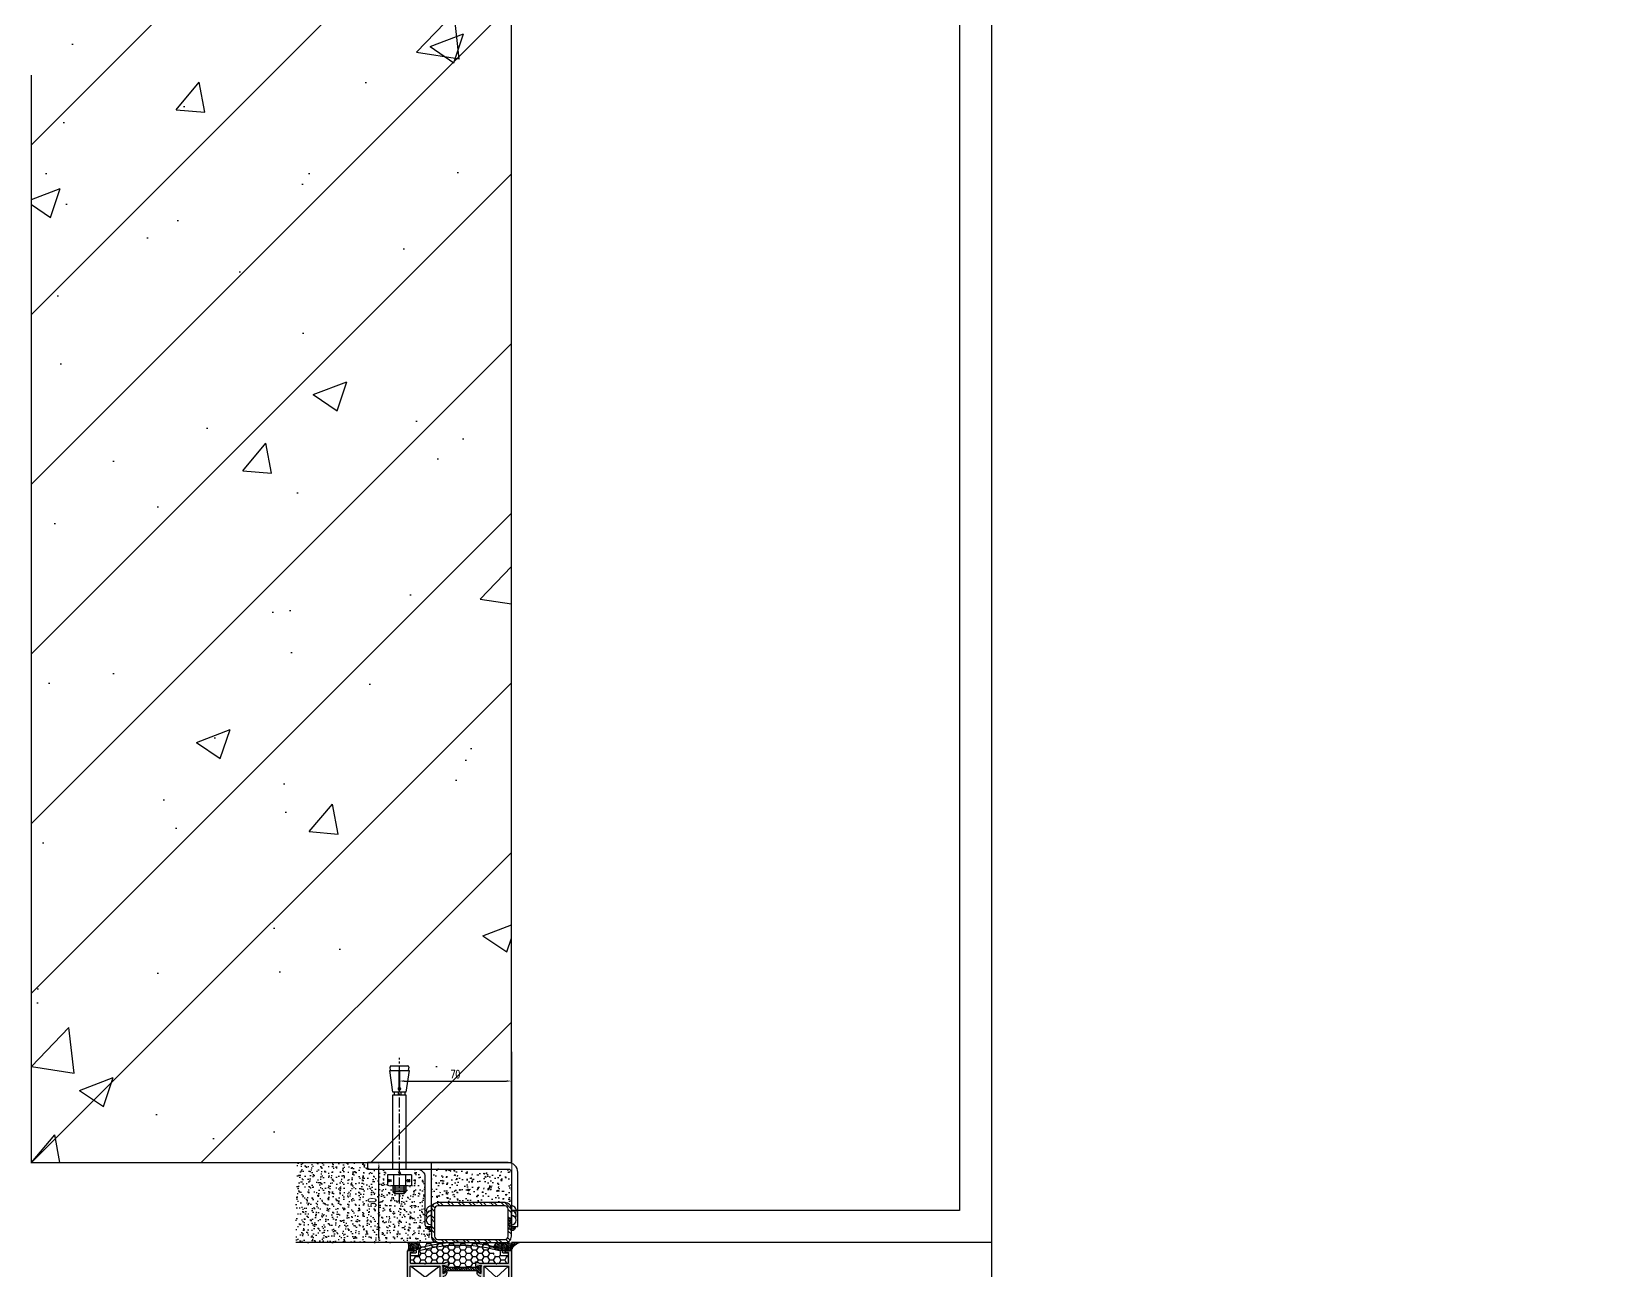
# Model space of a CAD drawing. Extents: x 220580 to 2027826, y -309201 to 71987.
# Drawn here: x 324020 to 325000, y -192465 to -191690 of the extents above; entities that cross this region are included whole.
import ezdxf
from ezdxf.enums import TextEntityAlignment as Align

# ---------------------------------------------------------------- set-up
doc = ezdxf.new("R2010")
doc.units = 0
doc.linetypes.add('ZN-CENTER', pattern=[2, 1.25, -0.25, 0.25, -0.25])
doc.linetypes.add('ZN-DASH', pattern=[0.35, 0.25, -0.1])
for name, color, linetype in [('!ZN1-填充-8', 8, 'Continuous'), ('!ZN1-文字-7', 7, 'Continuous'), ('!ZN1-标注-173', 173, 'Continuous'), ('!ZN3-铝板幕墙-3', 3, 'Continuous'), ('!ZN4-焊缝-8', 8, 'Continuous'), ('!ZN4-辅助材料-1', 1, 'Continuous'), ('!ZN4-配件-11', 11, 'Continuous'), ('!ZN5-钢材投影-40', 40, 'Continuous'), ('!ZN5-钢材断面-2', 2, 'Continuous'), ('!ZN5-铝材断面-6', 6, 'Continuous'), ('!ZN6-虚线-8', 8, 'ZN-DASH'), ('!ZN6-轴线-1', 1, 'ZN-CENTER'), ('2', 7, 'Continuous'), ('20剖面图$0$PUB_HATCH', 8, 'Continuous'), ('A-LIN-V', 9, 'Continuous'), ('AS-COLN', 6, 'Continuous'), ('DIM', 173, 'Continuous'), ('ZN4-胶缝-8', 8, 'Continuous'), ('型材截面颜色', 253, 'Continuous')]:
    doc.layers.add(name, color=color, linetype=linetype)
doc.layers.add('@ZN-型材编号（非打印层）', color=8, linetype='Continuous', plot=False)
doc.styles.add('DHTEXT-1', font='ROMANS.shx', dxfattribs={"width": 0.7, "bigfont": 'CHINESE.shx'})
doc.styles.add('ZN-字体1', font='romans.shx', dxfattribs={"width": 0.7, "bigfont": 'chinese.shx'})
doc.styles.add('ZNDimTStyle', font='ROMANS.shx', dxfattribs={"width": 0.7, "bigfont": 'CHINESE.shx'})
doc.dimstyles.new('ZN3', dxfattribs={"dimscale": 3, "dimtxt": 2.5, "dimasz": 1.5, "dimexe": 1, "dimexo": 2, "dimgap": 0.9, "dimtad": 1, "dimdec": 0, "dimdsep": 46, "dimtxsty": 'DHTEXT-1', "dimblk": 'ARCHTICK', "dimcen": 2.5, "dimclrd": 173, "dimclre": 173, "dimclrt": 7, "dimazin": 2, "dimtfac": 1, "dimtix": 1, "dimtmove": 2, "dimatfit": 3, "dimfxl": 0, "dimarcsym": 0})
doc.dimstyles.new('ZN机械-2', dxfattribs={"dimscale": 2, "dimtxt": 2.5, "dimasz": 1.5, "dimexe": 1, "dimexo": 2, "dimgap": 0.9, "dimtad": 1, "dimdec": 0, "dimzin": 0, "dimdsep": 46, "dimtxsty": 'ZNDimTStyle', "dimcen": 2.5, "dimdle": 1, "dimclrd": 173, "dimclre": 173, "dimclrt": 7, "dimazin": 2, "dimtfac": 1, "dimtdec": 4, "dimtix": 1, "dimtmove": 2, "dimatfit": 3, "dimfxl": 0, "dimfrac": 2, "dimtolj": 1, "dimtzin": 0, "dimarcsym": 0})

# ---------------------------------------------------------------- blocks, each defined once
blk = doc.blocks.new('_ArchTick')
at = {"color": 0, "linetype": 'ByBlock', "const_width": 0.4}
blk.add_lwpolyline([(-0.5, -0.5), (0.5, 0.5)], dxfattribs=at)
blk = doc.blocks.new('*D1240')
at = {"layer": 'Defpoints', "color": 0, "ltscale": 30, "transparency": 16777216}
for p in [(324620.4, -192447.07), (325779.3, -192447.07), (324620.4, -193347.07)]:
    blk.add_point(p, dxfattribs=at)
at = {"layer": 'DIM', "color": 173, "linetype": 'ByBlock', "lineweight": -2, "ltscale": 30, "transparency": 16777216}
for p, q in [((325779.3, -192447.07), (325779.3, -192147.07)), ((325020.4, -192447.07), (325979.3, -192447.07)), ((325779.3, -193347.07), (325779.3, -192447.07)), ((325020.4, -193347.07), (325979.3, -193347.07)), ((325779.3, -193347.07), (325779.3, -193647.07))]:
    blk.add_line(p, q, dxfattribs=at)
at = {"layer": 'DIM', "color": 173, "lineweight": -2, "ltscale": 30, "transparency": 16777216, "xscale": 300, "yscale": 300, "zscale": 300}
for p, rotation in [((325779.3, -192447.07), 270), ((325779.3, -193347.07), 90)]:
    blk.add_blockref('_ArchTick', p, dxfattribs=dict(at, rotation=rotation))
at = {"layer": 'DIM', "color": 7, "ltscale": 30, "transparency": 16777216, "insert": (325349.3, -192897.07), "char_height": 500, "attachment_point": 5, "rotation": 90, "style": 'DHTEXT-1'}
blk.add_mtext('900', dxfattribs=at)
blk = doc.blocks.new('XFGRJ009')
at = {"layer": '!ZN1-填充-8'}
h = blk.add_hatch(dxfattribs=at)
h.set_pattern_fill('AR-HBONE', color=256, scale=0.01, angle=360, style=0)
h.set_pattern_definition([(315, (2699.3083, -1021.9452), (2e-15, -1.43684098), [3.048, -1.016]), (225, (2700.0267, -1022.6636), (2e-15, -1.43684098), [3.048, -1.016])])
h.paths.add_polyline_path([(2.97, 0.95, -0.131652), (2.37, 1.11), (0.66, 2.1), (0.4, 2.1, 0.414214), (0, 1.7), (0, -1.7, 0.414214), (0.4, -2.1), (0.66, -2.1), (2.37, -1.11, -0.131652), (2.97, -0.95), (21.03, -0.95, -0.131652), (21.63, -1.11), (23.34, -2.1), (23.6, -2.1, 0.414214), (24, -1.7), (24, 1.7, 0.414214), (23.6, 2.1), (23.34, 2.1), (21.63, 1.11, -0.131652), (21.03, 0.95)])
at = {"layer": '!ZN4-辅助材料-1'}
blk.add_lwpolyline([(2.37, 1.11, 0.131652), (2.97, 0.95), (21.03, 0.95, 0.131652), (21.63, 1.11), (23.34, 2.1), (23.6, 2.1, -0.414214), (24, 1.7), (24, -1.7, -0.414214), (23.6, -2.1), (23.34, -2.1), (21.63, -1.11, 0.131652), (21.03, -0.95), (2.97, -0.95, 0.131652), (2.37, -1.11), (0.66, -2.1), (0.4, -2.1, -0.414214), (0, -1.7), (0, 1.7, -0.414214), (0.4, 2.1), (0.66, 2.1)], format="xyb", close=True, dxfattribs=at)
blk = doc.blocks.new('CX14687XZNW')
at = {"layer": '型材截面颜色', "ltscale": 15}
h = blk.add_hatch(color=256, dxfattribs=at)
h.dxf.hatch_style = 1
edge = h.paths.add_edge_path(flags=16)
edge.add_line((-0.3, -7.3), (-18.2, -7.3))
edge.add_arc((-18.2, -7), 0.3, 180, 270, ccw=False)
edge.add_line((-18.5, -7), (-18.5, 0))
edge.add_line((-18.5, 0), (-18.5, 6.4))
edge.add_arc((-18.2, 6.4), 0.3, 90, 180, ccw=False)
edge.add_line((-18.2, 6.7), (-0.3, 6.7))
edge.add_arc((-0.3, 6.4), 0.3, 0, 90, ccw=False)
edge.add_line((0, 6.4), (0, 0))
edge.add_line((0, 0), (0, -7))
edge.add_arc((-0.3, -7), 0.3, 270, 360, ccw=False)
edge = h.paths.add_edge_path()
edge.add_arc((-21.51, -9.4), 0.3, 90.6432, 169.48304)
edge.add_arc((-22.1, -9.29), 0.3, 290, 349.47892, ccw=False)
edge.add_line((-22, -9.57), (-23.4, -10.08))
edge.add_arc((-23.5, -9.8), 0.3, 175, 290, ccw=False)
edge.add_line((-23.8, -9.77), (-23.6, -7.48))
edge.add_arc((-23.1, -7.52), 0.5, 135, 175, ccw=False)
edge.add_line((-23.45, -7.17), (-23.14, -6.86))
edge.add_arc((-23, -7), 0.2, -8.04657, 135, ccw=False)
edge.add_arc((-22.6, -7.06), 0.2, 171.95343, 255)
edge.add_line((-22.66, -7.25), (-20.66, -7.78))
edge.add_arc((-20.53, -7.3), 0.5, 255, 270)
edge.add_line((-20.53, -7.8), (-20.4, -7.8))
edge.add_arc((-20.4, -7.5), 0.3, 270, 401.40962)
edge.add_arc((-19.8, -6.97), 0.5, 180, 221.40962, ccw=False)
edge.add_line((-20.3, -6.97), (-20.3, -3.2))
edge.add_arc((-20.6, -3.2), 0.3, 0, 90)
edge.add_line((-20.6, -2.9), (-20.76, -2.9))
edge.add_arc((-20.76, -3.4), 0.5, 90, 121.31179)
edge.add_line((-21.02, -2.97), (-22.5, -3.87))
edge.add_arc((-22.6, -3.7), 0.2, 180, 301.31179, ccw=False)
edge.add_line((-22.8, -3.7), (-22.8, -3.19))
edge.add_arc((-20.6, -3.19), 2.2, 121.31179, 180, ccw=False)
edge.add_line((-21.74, -1.31), (-20.79, -0.73))
edge.add_arc((-21.05, -0.3), 0.5, 301.31179, 418.68821)
edge.add_line((-20.79, 0.13), (-21.74, 0.71))
edge.add_arc((-20.6, 2.59), 2.2, 180, 238.68821, ccw=False)
edge.add_line((-22.8, 2.59), (-22.8, 3.1))
edge.add_arc((-22.6, 3.1), 0.2, 58.68821, 180, ccw=False)
edge.add_line((-22.5, 3.27), (-21.02, 2.37))
edge.add_arc((-20.76, 2.8), 0.5, 238.68821, 270)
edge.add_line((-20.76, 2.3), (-20.6, 2.3))
edge.add_arc((-20.6, 2.6), 0.3, 270, 360)
edge.add_line((-20.3, 2.6), (-20.3, 6.37))
edge.add_arc((-19.8, 6.37), 0.5, 138.59038, 180, ccw=False)
edge.add_arc((-20.4, 6.9), 0.3, 318.59038, 450)
edge.add_line((-20.4, 7.2), (-20.53, 7.2))
edge.add_arc((-20.53, 6.7), 0.5, 90, 105)
edge.add_line((-20.66, 7.18), (-22.66, 6.65))
edge.add_arc((-22.6, 6.46), 0.2, 105, 188.04657)
edge.add_arc((-23, 6.4), 0.2, -135, 8.04657, ccw=False)
edge.add_line((-23.14, 6.26), (-23.45, 6.57))
edge.add_arc((-23.1, 6.92), 0.5, 185, 225, ccw=False)
edge.add_line((-23.6, 6.88), (-23.8, 9.17))
edge.add_arc((-23.5, 9.2), 0.3, 70, 185, ccw=False)
edge.add_line((-23.4, 9.48), (-22, 8.97))
edge.add_arc((-22.1, 8.69), 0.3, 10.52108, 70, ccw=False)
edge.add_arc((-21.51, 8.8), 0.3, 190.51696, 269.3568)
edge.add_line((-21.51, 8.5), (-20.7, 8.5))
edge.add_arc((-20.7, 9.5), 1, 270, 360)
edge.add_line((-19.7, 9.5), (-19.7, 13.2))
edge.add_arc((-19.4, 13.2), 0.3, 90, 180, ccw=False)
edge.add_line((-19.4, 13.5), (-17.16, 13.5))
edge.add_arc((-17.16, 13.2), 0.3, 30, 90, ccw=False)
edge.add_line((-16.9, 13.35), (-16.27, 12.25))
edge.add_arc((-16.7, 12), 0.5, -90, 30, ccw=False)
edge.add_line((-16.7, 11.5), (-17.9, 11.5))
edge.add_arc((-17.9, 11.2), 0.3, 90, 180)
edge.add_line((-18.2, 11.2), (-18.2, 8.8))
edge.add_arc((-17.9, 8.8), 0.3, 180, 270)
edge.add_line((-17.9, 8.5), (-9.75, 8.5))
edge.add_arc((-9.75, 8.2), 0.3, 45, 90, ccw=False)
edge.add_line((-9.54, 8.41), (-9.41, 8.29))
edge.add_arc((-9.2, 8.5), 0.3, 225, 315)
edge.add_line((-8.99, 8.29), (-8.86, 8.41))
edge.add_arc((-8.65, 8.2), 0.3, 90, 135, ccw=False)
edge.add_line((-8.65, 8.5), (-0.5, 8.5))
edge.add_arc((-0.5, 8.8), 0.3, 270, 360)
edge.add_line((-0.2, 8.8), (-0.2, 11.2))
edge.add_arc((-0.5, 11.2), 0.3, 360, 450)
edge.add_line((-0.5, 11.5), (-1.7, 11.5))
edge.add_arc((-1.7, 12), 0.5, 150, 270, ccw=False)
edge.add_line((-2.13, 12.25), (-1.5, 13.35))
edge.add_arc((-1.24, 13.2), 0.3, 90, 150, ccw=False)
edge.add_line((-1.24, 13.5), (1.5, 13.5))
edge.add_arc((1.5, 13.2), 0.3, 0, 90, ccw=False)
edge.add_line((1.8, 13.2), (1.8, 0))
edge.add_line((1.8, 0), (1.8, -16.7))
edge.add_arc((1.5, -16.7), 0.3, 270, 360, ccw=False)
edge.add_line((1.5, -17), (-1.7, -17))
edge.add_arc((-1.7, -16.5), 0.5, 180, 270, ccw=False)
edge.add_line((-2.2, -16.5), (-2.2, -16.46))
edge.add_arc((-1.7, -16.46), 0.5, 95, 180, ccw=False)
edge.add_line((-1.74, -15.96), (-0.27, -15.83))
edge.add_arc((-0.3, -15.53), 0.3, 275, 360)
edge.add_line((0, -15.53), (0, -9.4))
edge.add_arc((-0.3, -9.4), 0.3, 0, 90)
edge.add_line((-0.3, -9.1), (-8.65, -9.1))
edge.add_arc((-8.65, -8.8), 0.3, 225, 270, ccw=False)
edge.add_line((-8.86, -9.01), (-8.99, -8.89))
edge.add_arc((-9.2, -9.1), 0.3, 45, 135)
edge.add_line((-9.41, -8.89), (-9.54, -9.01))
edge.add_arc((-9.75, -8.8), 0.3, 270, 315, ccw=False)
edge.add_line((-9.75, -9.1), (-21.51, -9.1))
edge = h.paths.add_edge_path()
edge.add_arc((-43.09, 8.8), 0.3, 270, 349.47892)
edge.add_arc((-42.5, 8.69), 0.3, 110, 169.47892, ccw=False)
edge.add_line((-42.6, 8.97), (-41.2, 9.48))
edge.add_arc((-41.1, 9.2), 0.3, -5, 110, ccw=False)
edge.add_line((-40.8, 9.17), (-41, 6.88))
edge.add_arc((-41.5, 6.92), 0.5, 315, 355, ccw=False)
edge.add_line((-41.15, 6.57), (-41.46, 6.26))
edge.add_arc((-41.6, 6.4), 0.2, 171.95343, 315, ccw=False)
edge.add_arc((-42, 6.46), 0.2, 351.95343, 435)
edge.add_line((-41.94, 6.65), (-43.94, 7.18))
edge.add_arc((-44.07, 6.7), 0.5, 75, 90)
edge.add_line((-44.07, 7.2), (-44.2, 7.2))
edge.add_arc((-44.2, 6.9), 0.3, 90, 221.40962)
edge.add_arc((-44.8, 6.37), 0.5, 0, 41.40962, ccw=False)
edge.add_line((-44.3, 6.37), (-44.3, 2.6))
edge.add_arc((-44, 2.6), 0.3, 180, 270)
edge.add_line((-44, 2.3), (-43.84, 2.3))
edge.add_arc((-43.84, 2.8), 0.5, 270, 301.31179)
edge.add_line((-43.58, 2.37), (-42.1, 3.27))
edge.add_arc((-42, 3.1), 0.2, 0, 121.31179, ccw=False)
edge.add_line((-41.8, 3.1), (-41.8, 2.59))
edge.add_arc((-44, 2.59), 2.2, -58.68821, 0, ccw=False)
edge.add_line((-42.86, 0.71), (-43.81, 0.13))
edge.add_arc((-43.55, -0.3), 0.5, 121.31179, 238.68821)
edge.add_line((-43.81, -0.73), (-42.86, -1.31))
edge.add_arc((-44, -3.19), 2.2, 0, 58.68821, ccw=False)
edge.add_line((-41.8, -3.19), (-41.8, -3.7))
edge.add_arc((-42, -3.7), 0.2, -121.31179, 0, ccw=False)
edge.add_line((-42.1, -3.87), (-43.58, -2.97))
edge.add_arc((-43.84, -3.4), 0.5, 58.68821, 90)
edge.add_line((-43.84, -2.9), (-44, -2.9))
edge.add_arc((-44, -3.2), 0.3, 90, 180)
edge.add_line((-44.3, -3.2), (-44.3, -6.97))
edge.add_arc((-44.8, -6.97), 0.5, -41.40962, 0, ccw=False)
edge.add_arc((-44.2, -7.5), 0.3, 138.59038, 270)
edge.add_line((-44.2, -7.8), (-44.07, -7.8))
edge.add_arc((-44.07, -7.3), 0.5, 270, 285)
edge.add_line((-43.94, -7.78), (-41.94, -7.25))
edge.add_arc((-42, -7.06), 0.2, 285, 368.04657)
edge.add_arc((-41.6, -7), 0.2, 45, 188.04657, ccw=False)
edge.add_line((-41.46, -6.86), (-41.15, -7.17))
edge.add_arc((-41.5, -7.52), 0.5, 5, 45, ccw=False)
edge.add_line((-41, -7.48), (-40.8, -9.77))
edge.add_arc((-41.1, -9.8), 0.3, -110, 5, ccw=False)
edge.add_line((-41.2, -10.08), (-42.6, -9.57))
edge.add_arc((-42.5, -9.29), 0.3, 190.52108, 250, ccw=False)
edge.add_arc((-43.09, -9.4), 0.3, 10.52108, 90)
edge.add_line((-43.09, -9.1), (-53.25, -9.1))
edge.add_arc((-53.25, -8.8), 0.3, 225, 270, ccw=False)
edge.add_line((-53.46, -9.01), (-53.59, -8.89))
edge.add_arc((-53.8, -9.1), 0.3, 45, 135)
edge.add_line((-54.01, -8.89), (-54.14, -9.01))
edge.add_arc((-54.35, -8.8), 0.3, 270, 315, ccw=False)
edge.add_line((-54.35, -9.1), (-61.1, -9.1))
edge.add_arc((-61.1, -9.4), 0.3, 90, 180)
edge.add_line((-61.4, -9.4), (-61.4, -15.53))
edge.add_arc((-61.1, -15.53), 0.3, 180, 265)
edge.add_line((-61.13, -15.83), (-59.66, -15.96))
edge.add_arc((-59.7, -16.46), 0.5, 0, 85, ccw=False)
edge.add_line((-59.2, -16.46), (-59.2, -16.5))
edge.add_arc((-59.7, -16.5), 0.5, 270, 360, ccw=False)
edge.add_line((-59.7, -17), (-62.9, -17))
edge.add_arc((-62.9, -16.7), 0.3, 180, 270, ccw=False)
edge.add_line((-63.2, -16.7), (-63.2, 34.7))
edge.add_arc((-62.9, 34.7), 0.3, 90, 180, ccw=False)
edge.add_line((-62.9, 35), (-59, 35))
edge.add_arc((-59, 34.7), 0.3, 0, 90, ccw=False)
edge.add_line((-58.7, 34.7), (-58.7, 33.27))
edge.add_arc((-59, 33.27), 0.3, 315, 360, ccw=False)
edge.add_line((-58.79, 33.06), (-59.11, 32.74))
edge.add_arc((-59.32, 32.95), 0.3, 270, 315, ccw=False)
edge.add_line((-59.32, 32.65), (-59.4, 32.65))
edge.add_arc((-59.4, 32.95), 0.3, 180, 270, ccw=False)
edge.add_line((-59.7, 32.95), (-59.7, 33.6))
edge.add_arc((-60, 33.6), 0.3, 360, 450)
edge.add_line((-60, 33.9), (-60.66, 33.9))
edge.add_arc((-60.66, 33.4), 0.5, 90, 100.00798)
edge.add_line((-60.74, 33.89), (-61.07, 33.83))
edge.add_arc((-60.9, 32.85), 1, 100.00798, 180)
edge.add_line((-61.9, 32.85), (-61.9, 29.65))
edge.add_arc((-60.9, 29.65), 1, 180, 259.99202)
edge.add_line((-61.07, 28.67), (-60.74, 28.61))
edge.add_arc((-60.66, 29.1), 0.5, 259.99202, 270)
edge.add_line((-60.66, 28.6), (-60, 28.6))
edge.add_arc((-60, 28.9), 0.3, 270, 360)
edge.add_line((-59.7, 28.9), (-59.7, 29.55))
edge.add_arc((-59.4, 29.55), 0.3, 90, 180, ccw=False)
edge.add_line((-59.4, 29.85), (-59.32, 29.85))
edge.add_arc((-59.32, 29.55), 0.3, 45, 90, ccw=False)
edge.add_line((-59.11, 29.76), (-58.79, 29.44))
edge.add_arc((-59, 29.23), 0.3, 0, 45, ccw=False)
edge.add_line((-58.7, 29.23), (-58.7, 27.54))
edge.add_arc((-59, 27.54), 0.3, -30, 0, ccw=False)
edge.add_line((-58.74, 27.39), (-59.34, 26.35))
edge.add_arc((-59.6, 26.5), 0.3, 180, 330, ccw=False)
edge.add_line((-59.9, 26.5), (-59.9, 27.2))
edge.add_arc((-60.2, 27.2), 0.3, 0, 90)
edge.add_line((-60.2, 27.5), (-61.1, 27.5))
edge.add_arc((-61.1, 27.2), 0.3, 90, 180)
edge.add_line((-61.4, 27.2), (-61.4, 8.8))
edge.add_arc((-61.1, 8.8), 0.3, 180, 270)
edge.add_line((-61.1, 8.5), (-60.2, 8.5))
edge.add_arc((-60.2, 8.8), 0.3, 270, 360)
edge.add_line((-59.9, 8.8), (-59.9, 9.5))
edge.add_arc((-59.6, 9.5), 0.3, 30, 180, ccw=False)
edge.add_line((-59.34, 9.65), (-58.76, 8.65))
edge.add_arc((-58.5, 8.8), 0.3, 210, 270)
edge.add_line((-58.5, 8.5), (-54.35, 8.5))
edge.add_arc((-54.35, 8.2), 0.3, 45, 90, ccw=False)
edge.add_line((-54.14, 8.41), (-54.01, 8.29))
edge.add_arc((-53.8, 8.5), 0.3, 225, 315)
edge.add_line((-53.59, 8.29), (-53.46, 8.41))
edge.add_arc((-53.25, 8.2), 0.3, 90, 135, ccw=False)
edge.add_line((-53.25, 8.5), (-43.09, 8.5))
edge = h.paths.add_edge_path(flags=16)
edge.add_line((-46.1, 6.4), (-46.1, -7))
edge.add_arc((-46.4, -7), 0.3, -90, 0, ccw=False)
edge.add_line((-46.4, -7.3), (-61.1, -7.3))
edge.add_arc((-61.1, -7), 0.3, 180, 270, ccw=False)
edge.add_line((-61.4, -7), (-61.4, 6.4))
edge.add_arc((-61.1, 6.4), 0.3, 90, 180, ccw=False)
edge.add_line((-61.1, 6.7), (-46.4, 6.7))
edge.add_arc((-46.4, 6.4), 0.3, 0, 90, ccw=False)
at = {"layer": '!ZN4-辅助材料-1'}
for p, q in [((-61.28, 6.64), (-46.18, -7.2)), ((-61.28, -7.24), (-46.18, 6.6)), ((-18.41, -7.21), (-0.09, 6.61)), ((-18.41, 6.61), (-0.09, -7.21))]:
    blk.add_line(p, q, dxfattribs=at)
at = {"layer": '!ZN5-铝材断面-6'}
for points in [[(-43.09, 8.5, 0.361398), (-42.79, 8.75, -0.265514), (-42.6, 8.97), (-41.2, 9.48, -0.548619), (-40.8, 9.17), (-41, 6.88, -0.176327), (-41.15, 6.57), (-41.46, 6.26, -0.720206), (-41.8, 6.43, 0.379098), (-41.94, 6.65), (-43.94, 7.18, 0.065543), (-44.07, 7.2), (-44.2, 7.2, 0.645751), (-44.43, 6.7, -0.182676), (-44.3, 6.37), (-44.3, 2.6, 0.414214), (-44, 2.3), (-43.84, 2.3, 0.13748), (-43.58, 2.37), (-42.1, 3.27, -0.585007), (-41.8, 3.1), (-41.8, 2.59, -0.261824), (-42.86, 0.71), (-43.81, 0.13, 0.562186), (-43.81, -0.73), (-42.86, -1.31, -0.261824), (-41.8, -3.19), (-41.8, -3.7, -0.585007), (-42.1, -3.87), (-43.58, -2.97, 0.13748), (-43.84, -2.9), (-44, -2.9, 0.414214), (-44.3, -3.2), (-44.3, -6.97, -0.182676), (-44.43, -7.3, 0.645751), (-44.2, -7.8), (-44.07, -7.8, 0.065543), (-43.94, -7.78), (-41.94, -7.25, 0.379098), (-41.8, -7.03, -0.720206), (-41.46, -6.86), (-41.15, -7.17, -0.176327), (-41, -7.48), (-40.8, -9.77, -0.548619), (-41.2, -10.08), (-42.6, -9.57, -0.265514), (-42.79, -9.35, 0.361398), (-43.09, -9.1), (-53.25, -9.1, -0.198912), (-53.46, -9.01), (-53.59, -8.89, 0.414214), (-54.01, -8.89), (-54.14, -9.01, -0.198912), (-54.35, -9.1), (-61.1, -9.1, 0.414214), (-61.4, -9.4), (-61.4, -15.53, 0.388879), (-61.13, -15.83), (-59.66, -15.96, -0.388879), (-59.2, -16.46), (-59.2, -16.5, -0.414214), (-59.7, -17), (-62.9, -17, -0.414214), (-63.2, -16.7), (-63.2, 34.7, -0.414214), (-62.9, 35), (-59, 35, -0.414214), (-58.7, 34.7), (-58.7, 33.27, -0.198912), (-58.79, 33.06), (-59.11, 32.74, -0.198912), (-59.32, 32.65), (-59.4, 32.65, -0.414214), (-59.7, 32.95), (-59.7, 33.6, 0.414214), (-60, 33.9), (-60.66, 33.9, 0.043696), (-60.74, 33.89), (-61.07, 33.83, 0.363931), (-61.9, 32.85), (-61.9, 29.65, 0.363931), (-61.07, 28.67), (-60.74, 28.61, 0.043696), (-60.66, 28.6), (-60, 28.6, 0.414214), (-59.7, 28.9), (-59.7, 29.55, -0.414214), (-59.4, 29.85), (-59.32, 29.85, -0.198912), (-59.11, 29.76), (-58.79, 29.44, -0.198912), (-58.7, 29.23), (-58.7, 27.54, -0.131652), (-58.74, 27.39), (-59.34, 26.35, -0.767327), (-59.9, 26.5), (-59.9, 27.2, 0.414214), (-60.2, 27.5), (-61.1, 27.5, 0.414214), (-61.4, 27.2), (-61.4, 8.8, 0.414214), (-61.1, 8.5), (-60.2, 8.5, 0.414214), (-59.9, 8.8), (-59.9, 9.5, -0.767327), (-59.34, 9.65), (-58.76, 8.65, 0.267949), (-58.5, 8.5), (-54.35, 8.5, -0.198912), (-54.14, 8.41), (-54.01, 8.29, 0.414214), (-53.59, 8.29), (-53.46, 8.41, -0.198912), (-53.25, 8.5), (-43.09, 8.5)], [(-21.51, -9.1, 0.358248), (-21.81, -9.35, -0.265514), (-22, -9.57), (-23.4, -10.08, -0.548619), (-23.8, -9.77), (-23.6, -7.48, -0.176327), (-23.45, -7.17), (-23.14, -6.86, -0.720206), (-22.8, -7.03, 0.379098), (-22.66, -7.25), (-20.66, -7.78, 0.065543), (-20.53, -7.8), (-20.4, -7.8, 0.645751), (-20.17, -7.3, -0.182676), (-20.3, -6.97), (-20.3, -3.2, 0.414214), (-20.6, -2.9), (-20.76, -2.9, 0.13748), (-21.02, -2.97), (-22.5, -3.87, -0.585007), (-22.8, -3.7), (-22.8, -3.19, -0.261824), (-21.74, -1.31), (-20.79, -0.73, 0.562186), (-20.79, 0.13), (-21.74, 0.71, -0.261824), (-22.8, 2.59), (-22.8, 3.1, -0.585007), (-22.5, 3.27), (-21.02, 2.37, 0.13748), (-20.76, 2.3), (-20.6, 2.3, 0.414214), (-20.3, 2.6), (-20.3, 6.37, -0.182676), (-20.17, 6.7, 0.645751), (-20.4, 7.2), (-20.53, 7.2, 0.065543), (-20.66, 7.18), (-22.66, 6.65, 0.379098), (-22.8, 6.43, -0.720206), (-23.14, 6.26), (-23.45, 6.57, -0.176327), (-23.6, 6.88), (-23.8, 9.17, -0.548619), (-23.4, 9.48), (-22, 8.97, -0.265514), (-21.81, 8.75, 0.358248), (-21.51, 8.5), (-20.7, 8.5, 0.414214), (-19.7, 9.5), (-19.7, 13.2, -0.414214), (-19.4, 13.5), (-17.16, 13.5, -0.267949), (-16.9, 13.35), (-16.27, 12.25, -0.57735), (-16.7, 11.5), (-17.9, 11.5, 0.414214), (-18.2, 11.2), (-18.2, 8.8, 0.414214), (-17.9, 8.5), (-9.75, 8.5, -0.198912), (-9.54, 8.41), (-9.41, 8.29, 0.414214), (-8.99, 8.29), (-8.86, 8.41, -0.198912), (-8.65, 8.5), (-0.5, 8.5, 0.414214), (-0.2, 8.8), (-0.2, 11.2, 0.414214), (-0.5, 11.5), (-1.7, 11.5, -0.57735), (-2.13, 12.25), (-1.5, 13.35, -0.267949), (-1.24, 13.5), (1.5, 13.5, -0.414214), (1.8, 13.2), (1.8, 0), (1.8, -16.7, -0.414214), (1.5, -17), (-1.7, -17, -0.414214), (-2.2, -16.5), (-2.2, -16.46, -0.388879), (-1.74, -15.96), (-0.27, -15.83, 0.388879), (0, -15.53), (0, -9.4, 0.414214), (-0.3, -9.1), (-8.65, -9.1, -0.198912), (-8.86, -9.01), (-8.99, -8.89, 0.414214), (-9.41, -8.89), (-9.54, -9.01, -0.198912), (-9.75, -9.1), (-21.51, -9.1)]]:
    blk.add_lwpolyline(points, format="xyb", dxfattribs=at)
for points in [[(-46.1, 6.4), (-46.1, -7, -0.414214), (-46.4, -7.3), (-61.1, -7.3, -0.414214), (-61.4, -7), (-61.4, 6.4, -0.414214), (-61.1, 6.7), (-46.4, 6.7, -0.414214)], [(-0.3, -7.3), (-18.2, -7.3, -0.414214), (-18.5, -7), (-18.5, 0), (-18.5, 6.4, -0.414214), (-18.2, 6.7), (-0.3, 6.7, -0.414214), (0, 6.4), (0, 0), (0, -7, -0.414214)]]:
    blk.add_lwpolyline(points, format="xyb", close=True, dxfattribs=at)
at = {"layer": '2'}
blk.add_blockref('XFGRJ009', (-44.3, 4.89), dxfattribs=at)
at = {"layer": '2', "xscale": -1, "rotation": 179.9999999999999}
blk.add_blockref('XFGRJ009', (-44.3, -5.49), dxfattribs=at)
blk = doc.blocks.new('65-胶缝001')
at = {"layer": 'ZN4-胶缝-8', "ltscale": 20}
h = blk.add_hatch(dxfattribs=at)
h.set_pattern_fill('HONEY', color=8, scale=0.5, angle=90)
h.set_pattern_definition([(90, (-3416.5714, -4583.4191), (-0.6874075, 1.190625), [0.79375, -1.5875]), (210, (-3416.5714, -4583.4191), (-0.68740775, -1.19062486), [0.79375, -1.5875]), (150, (-3416.5714, -4583.4191), (-1.37481525, 1.4e-07), [-1.5875, 0.79375])])
edge = h.paths.add_edge_path()
edge.add_ellipse((-2.51, 4.01), major_axis=(0, 4.1), ratio=0.612082, start_angle=0, end_angle=360)
h = blk.add_hatch(dxfattribs=at)
h.set_pattern_fill('ANSI36', color=8, scale=0.5)
h.set_pattern_definition([(45, (-4591.1002, 3418.0669), (0.42094951, 1.54348152), [1.984375, -0.396875, 0, -0.396875])])
edge = h.paths.add_edge_path()
edge.add_ellipse((-2.5, 4.53), major_axis=(-0.15, 4.6), ratio=0.602003, start_angle=135.65119, end_angle=241.36979, ccw=False)
edge.add_line((-5, 3.44), (-4.96, -6.76))
edge.add_line((-4.96, -6.76), (-4.83, -6.63))
edge.add_arc((2.03, -10.68), 7.96, 104.73575, 149.40928, ccw=False)
edge.add_line((0, -2.98), (0, 2.4))
at = {"layer": 'ZN4-胶缝-8', "color": 1, "ltscale": 20}
blk.add_arc((1.52, -9.48), 6.7, 100.01625, 166.5316, dxfattribs=at)
blk.add_ellipse((-2.51, 4.01), major_axis=(0, 4.1), ratio=0.612385, start_param=-1.570796, end_param=4.712389, dxfattribs=at)
blk = doc.blocks.new('*U1376')
at = {"layer": '!ZN5-钢材投影-40'}
blk.add_lwpolyline([(-3.25, 61.4), (-2.75, 61.4, -0.414214), (-2.25, 60.9), (-2.25, 58.15, 0.414214), (-1.75, 57.65), (-1.25, 57.65, 0.414214), (-0.75, 58.15), (-0.75, 60.9, -0.414214), (-0.25, 61.4), (0.25, 61.4, -0.414214), (0.75, 60.9), (0.75, 56.65, -0.414214), (0.25, 56.15), (-1.8, 56.15, 0.31159), (-2.27, 55.83, 0.059937), (-5.75, 33.66), (-5.75, 27.74, 0.059937), (-2.27, 5.57, 0.31159), (-1.8, 5.25), (0.25, 5.25, -0.414214), (0.75, 4.75), (0.75, 0.5, -0.414214), (0.25, 0), (-0.25, 0, -0.414214), (-0.75, 0.5), (-0.75, 3.25, 0.414214), (-1.25, 3.75), (-1.75, 3.75, 0.414214), (-2.25, 3.25), (-2.25, 0.5, -0.414214), (-2.75, 0), (-3.25, 0, -0.414214), (-3.75, 0.5), (-3.75, 5.16, 0.089481), (-3.78, 5.33, -0.059144), (-7.25, 27.7), (-7.25, 33.7, -0.059144), (-3.78, 56.07, 0.089481), (-3.75, 56.24), (-3.75, 60.9, -0.414214)], format="xyb", close=True, dxfattribs=at)
blk = doc.blocks.new('65胶缝002')
at = {"layer": 'ZN4-胶缝-8', "ltscale": 20}
h = blk.add_hatch(dxfattribs=at)
h.set_pattern_fill('ANSI36', color=8, scale=0.5)
h.set_pattern_definition([(45, (179.24, 6931.8355), (0.42094951, 1.54348152), [1.984375, -0.396875, 0, -0.396875])])
edge = h.paths.add_edge_path()
edge.add_ellipse((-2.5, -4.19), major_axis=(0, 2.55), ratio=0.981746, start_angle=-61.30917, end_angle=61.50612)
edge.add_arc((-5, -3.19), 0.375, 34.87848, 90)
edge.add_line((-5, -2.81), (-5, 0))
edge.add_arc((-2.5, 7.79), 8.18, 252.20316, 287.79684)
edge.add_line((0, 0), (0, -2.81))
edge.add_arc((0, -3.19), 0.375, 90, 143.67723)
h = blk.add_hatch(dxfattribs=at)
h.set_pattern_fill('HONEY', color=8, scale=0.5, angle=90)
h.set_pattern_definition([(90, (179.24, 6931.8355), (-0.6874075, 1.190625), [0.79375, -1.5875]), (210, (179.24, 6931.8355), (-0.687407746, -1.19062486), [0.79375, -1.5875]), (150, (179.24, 6931.8355), (-1.374815246, 1.4e-07), [-1.5875, 0.79375])])
edge = h.paths.add_edge_path()
edge.add_ellipse((-2.5, -4.19), major_axis=(0, 2.55), ratio=0.981746, start_angle=0, end_angle=360, ccw=False)
at = {"layer": '!ZN4-辅助材料-1', "color": 1, "ltscale": 30}
blk.add_arc((-2.5, 7.79), 8.18, 252.20316, 287.79684, dxfattribs=at)
at = {"layer": '!ZN4-辅助材料-1', "color": 1, "ltscale": 30, "extrusion": (0, 0, -1)}
blk.add_ellipse((-2.5, -4.19), major_axis=(0, 2.55), ratio=0.981746, dxfattribs=at)
blk = doc.blocks.new('ZN-钢膨胀螺栓M8x80')
at = {"layer": '!ZN4-配件-11'}
for p, q in [((-15.5, 2.8), (-14.3, 4)), ((-15.5, -2.8), (-15.5, 2.8)), ((-10.5, 4), (-14.3, 4)), ((-10.5, -5.39), (-10.5, 5.39)), ((-10.5, 3.59), (-10.5, 5.39)), ((-3.7, 7.51), (-10, 7.51)), ((-3.7, 3.75), (-10, 3.75)), ((-3.7, -7.51), (-3.7, 7.51)), ((0, 4), (46.5, 4)), ((46.5, 4), (46.5, -4)), ((48.15, 3.3), (46.5, 3.3)), ((48.15, 0.82), (46.5, 0.82)), ((48.15, 4), (61.65, 6)), ((48.15, -4), (48.15, 4)), ((61.65, 0.33), (50.92, 0.33)), ((61.65, 6), (61.65, 0.33)), ((61.65, 5.58), (63.63, 5.87)), ((64.5, 5.12), (64.5, -5.12)), ((-15.5, -2.8), (-14.3, -4)), ((-10.5, -4), (-14.3, -4)), ((-3.7, -3.75), (-10, -3.75)), ((-3.7, -7.51), (-10, -7.51)), ((46.5, -4), (0, -4)), ((48.15, -0.82), (46.5, -0.82)), ((48.15, -3.3), (46.5, -3.3)), ((61.65, -6.01), (48.15, -4)), ((50.92, -0.33), (61.65, -0.33)), ((61.65, -0.33), (61.65, -6.01)), ((63.63, -5.87), (61.65, -5.58))]:
    blk.add_line(p, q, dxfattribs=at)
at = {"layer": '!ZN4-配件-11', "color": 11}
for p, q in [((-10.5, 2.8), (-15.5, 2.8)), ((-14.3, -4), (-14.3, 4)), ((-13.1, -4), (-13.1, 4)), ((-11.9, -4), (-11.9, 4)), ((-10.7, -4), (-10.7, 4)), ((-1.6, 0.7), (-3.7, -0.25)), ((-1.6, 0), (-3.7, -0.94)), ((-10.5, -2.8), (-15.5, -2.8))]:
    blk.add_line(p, q, dxfattribs=at)
at = {"layer": '!ZN4-配件-11'}
for centre, radius, start, end in [((-6.73, 5.63), 3.77, 150.15828, 209.84172), ((3.83, 0), 14.33, 164.82182, 195.17818), ((50.15, 0), 0.833, 23.57818, 336.42183), ((63.74, 5.12), 0.755, 0, 98.4275), ((-6.73, -5.63), 3.77, 150.15828, 209.84172), ((63.74, -5.12), 0.755, 261.5725, 0)]:
    blk.add_arc(centre, radius, start, end, dxfattribs=at)
at = {"layer": '!ZN6-轴线-1', "linetype": 'ZN-CENTER', "ltscale": 5}
blk.add_line((-21.45, 0), (69.5, 0), dxfattribs=at)
at = {"layer": '!ZN4-配件-11', "style": 'ZN-字体1', "width": 0.7}
for s, p in [('M8', (-7.33, 6.1)), ('80', (-7.33, -5.67))]:
    blk.add_text(s, height=1.5, rotation=90, dxfattribs=at).set_placement(p, align=Align.MIDDLE)
blk = doc.blocks.new('钢副框角码xxxx')
at = {"layer": '!ZN4-焊缝-8', "color": 8, "ltscale": 20}
for points in [[(6.98, 30.01, 1), (0.98, 30, -0.267949), (2.48, 32.6, 0.57735), (-2.02, 30, -0.267949), (-0.52, 32.6, 0.57735), (-5.02, 30)], [(6.98, -20.01, -1), (0.98, -20, 0.267949), (2.48, -22.6, -0.57735), (-2.02, -20, 0.267949), (-0.52, -22.6, -0.57735), (-5.02, -20)]]:
    blk.add_lwpolyline(points, format="xyb", dxfattribs=at)
at = {"layer": '!ZN4-焊缝-8', "ltscale": 20}
for centre, radius, start, end in [((8, 30.01), 2.64, 0, 89.99679), ((8, 30.01), 1.76, 0, 89.99679), ((8, 30.01), 0.88, 0, 89.99679), ((8, -20.01), 2.64, 270.00321, 0), ((8, -20.01), 1.76, 270.00321, 0), ((8, -20.01), 0.88, 270.00321, 0)]:
    blk.add_arc(centre, radius, start, end, dxfattribs=at)
at = {"layer": '!ZN5-钢材投影-40'}
blk.add_lwpolyline([(-32, 30), (-32, 70), (-29.33, 70, -0.414214), (-28, 68.67), (-28, 39, 0.414214), (-23, 34), (6.67, 34, -0.414214), (8, 32.67), (8, 30), (-32, 30)], format="xyb", dxfattribs=at)
blk.add_lwpolyline([(-32, -18), (-32, 70), (-28, 70), (-28, -18, 0.414214), (-26, -20), (8, -20), (8, -24), (-26, -24, -0.414214)], format="xyb", close=True, dxfattribs=at)
at = {"layer": '!ZN4-配件-11', "xscale": -1}
blk.add_blockref('ZN-钢膨胀螺栓M8x80', (-28, 50), dxfattribs=at)
blk = doc.blocks.new('50x25x2钢方通')
at = {"layer": '!ZN1-填充-8'}
h = blk.add_hatch(dxfattribs=at)
h.set_pattern_fill('ANSI32', color=256, scale=0.5, style=0)
h.set_pattern_definition([(45, (-18409.141, -332.881), (-3.367596, 3.367596), []), (45, (-18406.896, -332.881), (-3.367596, 3.367596), [])])
edge = h.paths.add_edge_path()
edge.add_line((20, -12.5), (4, -12.5))
edge.add_arc((4, -8.5), 4, 180, 270, ccw=False)
edge.add_line((0, -8.5), (0, 8.5))
edge.add_arc((4, 8.5), 4, 90, 180, ccw=False)
edge.add_line((4, 12.5), (46, 12.5))
edge.add_arc((46, 8.5), 4, 0, 90, ccw=False)
edge.add_line((50, 8.5), (50, -8.5))
edge.add_arc((46, -8.5), 4, -90, 0, ccw=False)
edge.add_line((46, -12.5), (20, -12.5))
edge = h.paths.add_edge_path(flags=16)
edge.add_line((20, -10.5), (4, -10.5))
edge.add_arc((4, -8.5), 2, 180, 270, ccw=False)
edge.add_line((2, -8.5), (2, 8.5))
edge.add_arc((4, 8.5), 2, 90, 180, ccw=False)
edge.add_line((4, 10.5), (46, 10.5))
edge.add_arc((46, 8.5), 2, 0, 90, ccw=False)
edge.add_line((48, 8.5), (48, -8.5))
edge.add_arc((46, -8.5), 2, -90, 0, ccw=False)
edge.add_line((46, -10.5), (20, -10.5))
at = {"layer": '!ZN5-钢材断面-2'}
for points in [[(20, -12.5), (4, -12.5, -0.414214), (0, -8.5), (0, 8.5, -0.414214), (4, 12.5), (46, 12.5, -0.414214), (50, 8.5), (50, -8.5, -0.414214), (46, -12.5), (20, -12.5)], [(20, -10.5), (4, -10.5, -0.414214), (2, -8.5), (2, 8.5, -0.414214), (4, 10.5), (46, 10.5, -0.414214), (48, 8.5), (48, -8.5, -0.414214), (46, -10.5), (20, -10.5)]]:
    blk.add_lwpolyline(points, format="xyb", dxfattribs=at)
at = {"layer": '@ZN-型材编号（非打印层）', "style": 'DHTEXT-1', "width": 0.7}
blk.add_text('50x25x2', height=1.6, rotation=270, dxfattribs=at).set_placement((1.04, -0.45), align=Align.MIDDLE_CENTER)
blk = doc.blocks.new('窗钢副框图块001')
at = {"layer": '!ZN1-填充-8'}
h = blk.add_hatch(dxfattribs=at)
h.set_pattern_fill('AR-SAND', color=8, scale=2, angle=180, style=0)
h.set_pattern_definition([(217.5, (186893.9683, 95623.297), (0.16000313, -4.89413237), [0, -3.8608, 0, -4.318, 0, -4.1275]), (187.5, (186893.968, 95623.297), (-4.49523283, -7.168251), [0, -2.0828, 0, -3.4798, 0, -1.3335]), (147.5, (186897.0925, 95623.297), (-7.9099237, -0.01437185), [0, -1.27, 0, -4.572, 0, -5.969]), (137.5, (186897.0925, 95623.297), (-7.63556452, -2.22929323), [0, -0.635, 0, -2.9972, 0, -3.429])])
edge = h.paths.add_edge_path()
edge.add_line((50, 134.65), (0, 134.65))
edge.add_line((0, 134.65), (0, 90))
edge.add_line((0, 90), (2.67, 90))
edge.add_arc((2.67, 88.67), 1.33, 0, 90, ccw=False)
edge.add_line((4, 88.67), (4, 77.51))
edge.add_line((4, 77.51), (14.5, 77.51))
edge.add_line((14.5, 77.51), (14.5, 74.02))
edge.add_line((14.5, 74.02), (19.5, 74))
edge.add_line((19.5, 74), (19.5, 66))
edge.add_line((19.5, 66), (14.5, 66))
edge.add_line((14.5, 66), (14.5, 62.49))
edge.add_line((14.5, 62.49), (4, 62.49))
edge.add_line((4, 62.49), (4, 59))
edge.add_arc((9, 59), 5, 180, 270)
edge.add_line((9, 54), (38.67, 54))
edge.add_arc((38.67, 52.67), 1.33, 0, 90, ccw=False)
edge.add_line((40, 52.67), (40, 50))
edge.add_line((40, 50), (50, 50))
edge.add_line((50, 50), (50, 134.65))
h = blk.add_hatch(dxfattribs=at)
h.set_pattern_fill('AR-CONC', color=256, scale=5, angle=90, style=0)
h.set_pattern_definition([(140, (-15541.9, -2588.853), (0.7969543, 9.1092334), [0.9525, -10.4775]), (85, (-15541.9, -2588.853), (-9.552832, -1.7621413), [0.762, -8.382]), (190.451, (-15541.834, -2588.094), (-8.7558344, 7.347125), [0.8095, -8.9045]), (136.1842, (-15544.44, -2588.853), (2.102116, 13.553952), [1.42875, -15.71625]), (186.6356, (-15544.265, -2587.723), (-12.371278, 11.870212), [1.21425, -13.35675]), (81.184, (-15544.44, -2588.853), (-12.371256, 11.87023), [1.143, -12.573]), (111, (-15543.805, -2587.583), (5.113276, 7.580744), [0.9525, -10.4775]), (56, (-15543.805, -2587.583), (-9.2093983, 3.0901014), [0.762, -8.382]), (161.4514, (-15543.379, -2586.951), (-4.096143, 10.6708245), [0.8095, -8.9045]), (127.5, (-15541.9003, -2588.853), (-4.22775194, 0.15443016), [0, -8.2804, 0, -8.509, 0, -8.41375]), (97.5, (-15541.9003, -2588.853), (-5.0090287, 3.3409831), [0, -4.8514, 0, -8.0899, 0, -3.20675]), (57.5, (-15541.9003, -2591.685), (0.2864372, 6.77952976), [0, -3.175, 0, -9.906, 0, -13.1445]), (47.5, (-15541.9, -2592.955), (-1.2713246, 7.406459), [0, -4.1275, 0, -6.5786, 0, -9.3345])])
h.paths.add_polyline_path([(25, 46, -0.414214), (29, 50), (4, 50), (4, 2, 0.414214), (6, 0), (29, 0, -0.414214), (25, 4)])
blk.add_lwpolyline([(50, 46), (50, 134.65)], dxfattribs=at)
at = {"layer": '!ZN6-虚线-8', "color": 8, "ltscale": 10, "const_width": 0.5}
blk.add_lwpolyline([(38.67, -0.25), (-69.39, -0.25)], dxfattribs=at)
blk.add_blockref('钢副框角码xxxx', (32, 20))
at = {"ltscale": 10, "rotation": 90}
blk.add_blockref('50x25x2钢方通', (37.5, 0), dxfattribs=at)
blk = doc.blocks.new('*D1379')
at = {"layer": '!ZN1-标注-173', "color": 173, "lineweight": -2, "ltscale": 20, "transparency": 16777216}
for p, q in [((324250.4, -192349.38), (324250.4, -192344.04)), ((324320.4, -192349.38), (324320.4, -192344.04)), ((324253.4, -192346.04), (324317.4, -192346.04))]:
    blk.add_line(p, q, dxfattribs=at)
at = {"layer": '!ZN1-标注-173', "color": 173, "ltscale": 20, "transparency": 16777216}
for points in [[(324253.4, -192345.54), (324253.4, -192346.54), (324250.4, -192346.04)], [(324317.4, -192345.54), (324317.4, -192346.54), (324320.4, -192346.04)]]:
    blk.add_solid(points, dxfattribs=at)
at = {"layer": 'Defpoints', "color": 0, "ltscale": 20, "transparency": 16777216}
for p in [(324250.4, -192353.38), (324320.4, -192346.04), (324320.4, -192353.38)]:
    blk.add_point(p, dxfattribs=at)
at = {"layer": '!ZN1-标注-173', "color": 7, "ltscale": 20, "transparency": 16777216, "insert": (324285.4, -192341.74), "char_height": 5, "attachment_point": 5, "style": 'ZNDimTStyle'}
blk.add_mtext('\\A1;70', dxfattribs=at)
blk = doc.blocks.new('*D1380')
at = {"layer": '!ZN1-标注-173', "color": 173, "lineweight": -2, "ltscale": 20, "transparency": 16777216}
for p, q in [((324256.7, -192397.07), (324235.6, -192397.07)), ((324237.6, -192444.07), (324237.6, -192400.07)), ((324256.7, -192447.07), (324235.6, -192447.07))]:
    blk.add_line(p, q, dxfattribs=at)
at = {"layer": '!ZN1-标注-173', "color": 173, "ltscale": 20, "transparency": 16777216}
for points in [[(324237.1, -192400.07), (324238.1, -192400.07), (324237.6, -192397.07)], [(324237.1, -192444.07), (324238.1, -192444.07), (324237.6, -192447.07)]]:
    blk.add_solid(points, dxfattribs=at)
at = {"layer": 'Defpoints', "color": 0, "ltscale": 20, "transparency": 16777216}
for p in [(324237.6, -192397.07), (324260.7, -192397.07), (324260.7, -192447.07)]:
    blk.add_point(p, dxfattribs=at)
at = {"layer": '!ZN1-标注-173', "color": 7, "ltscale": 20, "transparency": 16777216, "insert": (324233.3, -192422.07), "char_height": 5, "attachment_point": 5, "rotation": 90, "style": 'ZNDimTStyle'}
blk.add_mtext('\\A1;50', dxfattribs=at)
blk = doc.blocks.new('*D1397')
at = {"layer": 'Defpoints', "color": 0, "ltscale": 30, "transparency": 16777216}
for p in [(324620.4, -190846.25), (324620.4, -192447.07), (325779.3, -192447.07)]:
    blk.add_point(p, dxfattribs=at)
at = {"layer": 'DIM', "color": 173, "linetype": 'ByBlock', "lineweight": -2, "ltscale": 30, "transparency": 16777216}
for p, q in [((325020.4, -190846.25), (325979.3, -190846.25)), ((325779.3, -190846.25), (325779.3, -192447.07)), ((325020.4, -192447.07), (325979.3, -192447.07))]:
    blk.add_line(p, q, dxfattribs=at)
at = {"layer": 'DIM', "color": 173, "lineweight": -2, "ltscale": 30, "transparency": 16777216, "xscale": 300, "yscale": 300, "zscale": 300}
for p, rotation in [((325779.3, -190846.25), 90), ((325779.3, -192447.07), 270)]:
    blk.add_blockref('_ArchTick', p, dxfattribs=dict(at, rotation=rotation))
at = {"layer": 'DIM', "color": 7, "ltscale": 30, "transparency": 16777216, "insert": (325349.3, -191646.66), "char_height": 500, "attachment_point": 5, "rotation": 90, "style": 'DHTEXT-1'}
blk.add_mtext('DIM', dxfattribs=at)

msp = doc.modelspace()

# ---------------------------------------------------------------- hatches: boundary and pattern name
at = {"layer": '!ZN1-填充-8'}
h = msp.add_hatch(dxfattribs=at)
h.set_pattern_fill('HONEY', color=8, scale=1.5, angle=180, style=0)
h.set_pattern_definition([(180, (349422.9378, -103615.4548), (-3.571875, -2.0622225), [2.38125, -4.7625]), (300, (349422.9378, -103615.4548), (3.571874573, -2.06222324), [2.38125, -4.7625]), (240, (349422.9378, -103615.4548), (-4.27e-07, -4.12444574), [-4.7625, 2.38125])])
h.paths.add_polyline_path([(324298, -192459.97), (324298, -192462.63), (324281, -192462.63), (324281, -192459.97), (324257.2, -192459.97), (324257.2, -192455.07), (324262.45, -192455.07), (324262.45, -192447.07), (324309.41, -192447.07), (324309.41, -192455.07), (324318.6, -192455.07), (324318.6, -192459.97)])
at = {"layer": '20剖面图$0$PUB_HATCH'}
h = msp.add_hatch(dxfattribs=at)
h.set_pattern_fill('钢筋混凝土', color=256, scale=30, style=0)
h.set_pattern_definition([(45, (324020.4, -192397.075), (-53.033, 53.033), []), (50, (324020.4, -192397.07), (215.178, -18.826), [22.5, -247.5]), (355, (324020.4, -192397.07), (-41.625, 225.66), [18, -198]), (100.45, (324038.33, -192398.64), (173.553, 206.83), [19.12, -210.343]), (46.184, (324020.4, -192337.07), (320.17, -49.66), [33.75, -371.25]), (96.636, (324047.08, -192341.2), (280.4, 292.24), [28.68, -315.51]), (351.184, (324020.4, -192337.07), (280.4, 292.24), [27, -297]), (21, (324050.4, -192352.07), (179.072, -120.786), [22.5, -247.5]), (326, (324050.4, -192352.07), (72.995, 217.545), [18, -198]), (71.45, (324065.32, -192362.14), (252.067, 96.76), [19.12, -210.343]), (37.5, (324020.4, -192397.075), (3.648, 99.868), [0, -195.6, 0, -201, 0, -198.75]), (7.5, (324020.4, -192397.07), (78.921, 118.324), [0, -114.6, 0, -191.1, 0, -75.75]), (327.5, (323953.5, -192397.075), (160.147, -6.7665), [0, -75, 0, -234, 0, -310.5]), (317.5, (323923.5, -192397.07), (174.956, 30.031), [0, -97.5, 0, -155.4, 0, -220.5])])
h.paths.add_polyline_path([(324020.4, -192397.07), (324320.4, -192397.07), (324320.4, -191597.07), (324020.4, -191597.07)])

# ---------------------------------------------------------------- linework, layer by layer
at = {"layer": '!ZN3-铝板幕墙-3'}
for points in [[(324620.4, -190846.25), (324620.4, -192447.07), (324320.4, -192447.07)], [(324600.4, -190846.25), (324600.4, -192427.07), (324320.4, -192427.07)]]:
    msp.add_lwpolyline(points, dxfattribs=at)
at = {"layer": 'A-LIN-V'}
msp.add_line((324620.4, -192397.07), (324620.4, -193397.07), dxfattribs=at)
at = {"layer": 'AS-COLN'}
for p, q in [((324320.4, -192397.07), (324320.4, -191597.07)), ((324020.4, -192397.07), (324020.4, -191717.07)), ((324020.4, -192397.07), (324320.4, -192397.07))]:
    msp.add_line(p, q, dxfattribs=at)

# ---------------------------------------------------------------- block references
at = {"layer": '!ZN1-文字-7', "ltscale": 20, "xscale": -1, "rotation": 90}
for name, p in [('窗钢副框图块001', (324320.4, -192397.07)), ('65胶缝002', (324255.7, -192452.07)), ('*U1376', (324318.6, -192454.32))]:
    msp.add_blockref(name, p, dxfattribs=at)
at = {"ltscale": 20, "rotation": 180}
msp.add_blockref('CX14687XZNW', (324257.2, -192469.07), dxfattribs=at)
at = {"xscale": -1, "rotation": 90}
msp.add_blockref('65-胶缝001', (324317.52, -192452.07), dxfattribs=at)

# ---------------------------------------------------------------- dimensions: what is measured, and where the dimension line sits
at = {"layer": '!ZN1-标注-173', "ltscale": 20}
dim = msp.add_linear_dim(base=(324320.4, -192346.04), p1=(324250.4, -192353.38), p2=(324320.4, -192353.38), dimstyle='ZN机械-2', dxfattribs=at)
dim.commit()
dim.dimension.update_dxf_attribs({"geometry": '*D1379', "text_midpoint": (324285.4, -192341.74)})
dim = msp.add_linear_dim(base=(324237.6, -192397.07), p1=(324260.7, -192447.07), p2=(324260.7, -192397.07), angle=90, dimstyle='ZN机械-2', dxfattribs=at)
dim.commit()
dim.dimension.update_dxf_attribs({"geometry": '*D1380', "text_midpoint": (324233.3, -192422.07)})
at = {"layer": 'DIM', "ltscale": 30}
dim = msp.add_aligned_dim(p1=(324620.4, -190846.25), p2=(324620.4, -192447.07), distance=1158.9, text='DIM', dimstyle='ZN3', override={"dimscale": 200}, dxfattribs=at)
dim.commit()
dim.dimension.update_dxf_attribs({"geometry": '*D1397', "text_midpoint": (325349.3, -191646.66)})
dim = msp.add_aligned_dim(p1=(324620.4, -193347.07), p2=(324620.4, -192447.07), distance=-1158.9, dimstyle='ZN3', override={"dimscale": 200}, dxfattribs=at)
dim.commit()
dim.dimension.update_dxf_attribs({"geometry": '*D1240', "text_midpoint": (325349.3, -192897.07)})

doc.saveas('drawing.dxf')
